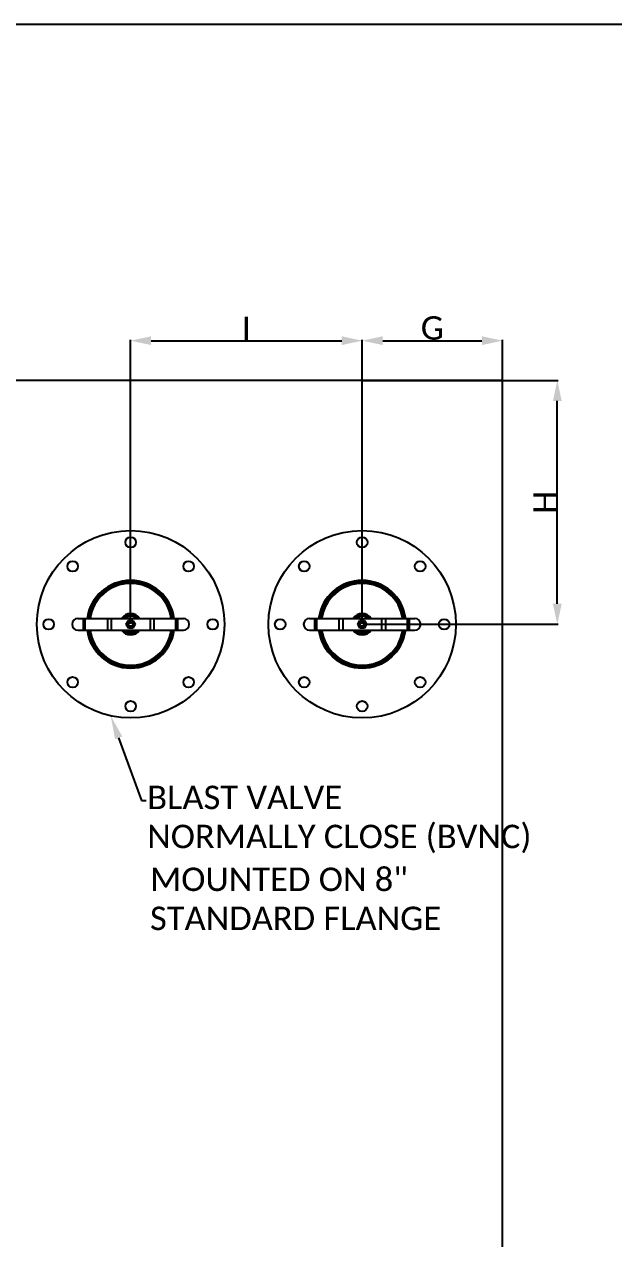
# Model space of a CAD drawing. Header units: millimetres. Extents: x 6781 to 13993, y -7973 to 4183.
# Drawn here: x 11060 to 12066, y 2108 to 4183 of the extents above; entities that cross this region are included whole.
import ezdxf
from ezdxf import colors
from ezdxf.entities.mleader import LeaderData, LeaderLine
from ezdxf.math import Vec2, Vec3

# ---------------------------------------------------------------- set-up
doc = ezdxf.new("R2010")
doc.units = ezdxf.units.MM
doc.header["$LTSCALE"] = 307.34
doc.header["$PDMODE"] = 3
doc.header["$PDSIZE"] = 8
doc.layers.get('0').update_dxf_attribs({"linetype": 'CONTINUOUS'})
doc.layers.get('Defpoints').update_dxf_attribs({"linetype": 'CONTINUOUS'})
doc.layers.add('00_BUW_DATUM', color=7, linetype='CONTINUOUS')
doc.layers.add('02___PRT_ALL_AXES', color=7, linetype='CONTINUOUS')
doc.styles.get("Standard").update_dxf_attribs({"font": 'calibri.ttf'})
doc.dimstyles.new('DIMSTYLE_1', dxfattribs={"dimtxt": 40, "dimasz": 35, "dimexe": 1.5, "dimexo": 1, "dimgap": 1, "dimtad": 1, "dimdsep": 46, "dimtxsty": 'Standard', "dimblk": '_FILLED', "dimblk1": '_FILLED', "dimblk2": '_FILLED', "dimcen": 0.09, "dimazin": 2, "dimtp": 0.01, "dimtm": 0.01, "dimtfac": 1, "dimtofl": 0, "dimtmove": 0, "dimatfit": 3, "dimldrblk": '_FILLED', "dimfxl": 1, "dimtolj": 1, "dimarcsym": 0})

# ---------------------------------------------------------------- blocks, each defined once
blk = doc.blocks.new('_FILLED')
at = {"color": 0, "linetype": 'ByBlock'}
blk.add_solid([(0, 0), (-1, 0.214), (-1, -0.214)], dxfattribs=at)
blk = doc.blocks.new('*D923')
at = {"color": 0, "linetype": 'Continuous', "lineweight": -2}
for p, q in [((11638, 3574.5), (11971.7, 3574.5)), ((11970.2, 3192.9), (11970.2, 3539.5)), ((11638, 3157.9), (11971.7, 3157.9))]:
    blk.add_line(p, q, dxfattribs=at)
at = {"layer": 'Defpoints', "color": 0}
for p in [(11637, 3574.5), (11970.2, 3574.5), (11637, 3157.9)]:
    blk.add_point(p, dxfattribs=at)
at = {"color": 0, "linetype": 'ByBlock', "lineweight": -2, "xscale": 35, "yscale": 35, "zscale": 35}
for p, rotation in [((11970.2, 3574.5), 90), ((11970.2, 3157.9), 270)]:
    blk.add_blockref('_FILLED', p, dxfattribs=dict(at, rotation=rotation))
at = {"color": 0, "lineweight": 25, "insert": (11949.1, 3366.2), "char_height": 40, "attachment_point": 5, "rotation": 90}
blk.add_mtext('\\A1;H', dxfattribs=at)
blk = doc.blocks.new('*D924')
at = {"color": 0, "linetype": 'Continuous', "lineweight": -2}
for p, q in [((11637, 3158.9), (11637, 3643.9)), ((11672, 3642.4), (11841.4, 3642.4)), ((11876.4, 3158.9), (11876.4, 3643.9))]:
    blk.add_line(p, q, dxfattribs=at)
at = {"layer": 'Defpoints', "color": 0}
for p in [(11876.4, 3642.4), (11637, 3157.9), (11876.4, 3157.9)]:
    blk.add_point(p, dxfattribs=at)
at = {"color": 0, "linetype": 'ByBlock', "lineweight": -2, "xscale": 35, "yscale": 35, "zscale": 35, "rotation": 180}
blk.add_blockref('_FILLED', (11637, 3642.4), dxfattribs=at)
at = {"color": 0, "linetype": 'ByBlock', "lineweight": -2, "xscale": 35, "yscale": 35, "zscale": 35}
blk.add_blockref('_FILLED', (11876.4, 3642.4), dxfattribs=at)
at = {"color": 0, "lineweight": 25, "insert": (11756.7, 3663.9), "char_height": 40, "attachment_point": 5}
blk.add_mtext('\\A1;G', dxfattribs=at)
blk = doc.blocks.new('*D925')
at = {"color": 0, "linetype": 'Continuous', "lineweight": -2}
for p, q in [((11241.6, 3158.9), (11241.6, 3643.9)), ((11276.6, 3642.4), (11602, 3642.4)), ((11637, 3158.9), (11637, 3643.9))]:
    blk.add_line(p, q, dxfattribs=at)
at = {"layer": 'Defpoints', "color": 0}
for p in [(11637, 3642.4), (11241.6, 3157.9), (11637, 3157.9)]:
    blk.add_point(p, dxfattribs=at)
at = {"color": 0, "linetype": 'ByBlock', "lineweight": -2, "xscale": 35, "yscale": 35, "zscale": 35, "rotation": 180}
blk.add_blockref('_FILLED', (11241.6, 3642.4), dxfattribs=at)
at = {"color": 0, "linetype": 'ByBlock', "lineweight": -2, "xscale": 35, "yscale": 35, "zscale": 35}
blk.add_blockref('_FILLED', (11637, 3642.4), dxfattribs=at)
at = {"color": 0, "lineweight": 25, "insert": (11439.3, 3663.5), "char_height": 40, "attachment_point": 5}
blk.add_mtext('\\A1;I', dxfattribs=at)

msp = doc.modelspace()

# ---------------------------------------------------------------- linework, layer by layer
msp.add_line((11876.37523, 3574.46), (10976.87679, 3574.46))
at = {"linetype": 'ByBlock'}
msp.add_line((11876.37523, 818.69525), (11876.37523, 3577.88665), dxfattribs=at)
at = {"color": 0, "linetype": 'Continuous'}
for p, q in [((11151.61113, 3167.88597), (11331.61113, 3167.88597)), ((11160.99063, 3147.88597), (11160.99063, 3167.88597)), ((11164.19156, 3147.88597), (11164.19156, 3167.88597)), ((11202.01954, 3167.88597), (11202.01954, 3147.88597)), ((11208.42138, 3167.88597), (11208.42138, 3147.88597)), ((11232.33415, 3167.98597), (11232.33415, 3167.88597)), ((11232.33415, 3167.98597), (11250.88812, 3167.98597)), ((11250.88812, 3167.98597), (11250.88812, 3167.88597)), ((11274.80088, 3167.88597), (11274.80088, 3147.88597)), ((11281.20273, 3167.88597), (11281.20273, 3147.88597)), ((11319.03071, 3147.88597), (11319.03071, 3167.88597)), ((11322.23163, 3147.88597), (11322.23163, 3167.88597)), ((11546.98879, 3167.88597), (11726.98879, 3167.88597)), ((11556.3683, 3147.88597), (11556.3683, 3167.88597)), ((11559.56922, 3147.88597), (11559.56922, 3167.88597)), ((11597.3972, 3167.88597), (11597.3972, 3147.88597)), ((11603.79904, 3167.88597), (11603.79904, 3147.88597)), ((11627.71181, 3167.98597), (11627.71181, 3167.88597)), ((11627.71181, 3167.98597), (11646.26578, 3167.98597)), ((11646.26578, 3167.98597), (11646.26578, 3167.88597)), ((11670.17854, 3167.88597), (11670.17854, 3147.88597)), ((11676.58039, 3167.88597), (11676.58039, 3147.88597)), ((11714.40837, 3147.88597), (11714.40837, 3167.88597)), ((11717.60929, 3147.88597), (11717.60929, 3167.88597)), ((11151.61113, 3147.88597), (11331.61113, 3147.88597)), ((11546.98879, 3147.88597), (11726.98879, 3147.88597))]:
    msp.add_line(p, q, dxfattribs=at)
msp.add_lwpolyline([(6791.75839, -2458.4059), (6791.75839, 4182.91479), (13241.16711, 4182.91479), (13241.16711, -2458.4059)])
for centre, radius in [((11241.61113, 3157.88597), 4), ((11241.61113, 3157.88597), 3.5), ((11636.98879, 3157.88597), 4), ((11636.98879, 3157.88597), 3.5)]:
    msp.add_circle(centre, radius, dxfattribs=at)
for centre, radius, start, end in [((11241.61113, 3157.88597), 75, 7.68224846, 172.31775154), ((11241.61113, 3157.88597), 72.94541, 7.87973843, 172.12010321), ((11241.61113, 3157.88597), 70.9677, 8.10100479, 171.89899521), ((11241.61113, 3157.88597), 69.91626, 8.22368445, 171.77631555), ((11636.98879, 3157.88597), 75, 7.68224846, 172.31775154), ((11636.98879, 3157.88597), 72.94541, 7.87973843, 172.12010321), ((11636.98879, 3157.88597), 70.9677, 8.10100479, 171.89899521), ((11636.98879, 3157.88597), 69.91626, 8.22368445, 171.77631555), ((11241.61113, 3157.88597), 18.30373, 33.1491713, 146.8508287), ((11241.61113, 3157.88597), 16.50505, 37.48460864, 142.51539136), ((11636.98879, 3157.88597), 18.30373, 33.1491713, 146.8508287), ((11636.98879, 3157.88597), 16.50505, 37.48460864, 142.51539136), ((11151.61113, 3157.88597), 10, 90, 270), ((11241.61496, 3157.88094), 14.02625, 133.99446041, 134.30788317), ((11241.62092, 3157.87472), 14.03485, 132.54693394, 133.99434243), ((11232.33415, 3167.48597), 0.5, 90, 126.23938989), ((11241.61113, 3157.88597), 15.82, 39.35136238, 102.20608332), ((11241.61113, 3157.88597), 14.02, 45.66848628, 102.20608332), ((11250.88812, 3167.48597), 0.5, 53.76061011, 90), ((11331.61113, 3157.88597), 10, 270, 90), ((11546.98879, 3157.88597), 10, 90, 270), ((11636.99262, 3157.88094), 14.02625, 133.99446041, 134.30788317), ((11636.99858, 3157.87472), 14.03485, 132.54693394, 133.99434243), ((11627.71181, 3167.48597), 0.5, 90, 126.23938989), ((11636.98879, 3157.88597), 15.82, 39.35136238, 102.20608332), ((11636.98879, 3157.88597), 14.02, 45.66848628, 102.20608332), ((11646.26578, 3167.48597), 0.5, 53.76061011, 90), ((11726.98879, 3157.88597), 10, 270, 90), ((11241.61113, 3157.88597), 75, 187.68224846, 352.31775154), ((11241.61113, 3157.88597), 72.94541, 187.87973843, 352.12010321), ((11241.61113, 3157.88597), 70.9677, 188.10100479, 351.89899521), ((11241.61113, 3157.88597), 69.91626, 188.22368445, 351.77631555), ((11241.61113, 3157.88597), 18.30373, 213.1491713, 326.8508287), ((11241.61113, 3157.88597), 16.50505, 217.48460864, 322.51539136), ((11241.61113, 3157.88597), 15.82, 219.39856554, 320.76700522), ((11241.61113, 3157.88597), 14.02, 225.68084969, 314.2576013), ((11241.61113, 3157.88597), 13.85, 226.29915017, 313.70084983), ((11241.61113, 3157.88597), 13.35, 228.58880403, 311.41119505), ((11636.98879, 3157.88597), 75, 187.68224846, 352.31775154), ((11636.98879, 3157.88597), 72.94541, 187.87973843, 352.12010321), ((11636.98879, 3157.88597), 70.9677, 188.10100479, 351.89899521), ((11636.98879, 3157.88597), 69.91626, 188.22368445, 351.77631555), ((11636.98879, 3157.88597), 18.30373, 213.1491713, 326.8508287), ((11636.98879, 3157.88597), 16.50505, 217.48460864, 322.51539136), ((11636.98879, 3157.88597), 15.82, 219.39856554, 320.76700522), ((11636.98879, 3157.88597), 14.02, 225.68084969, 314.2576013), ((11636.98879, 3157.88597), 13.85, 226.29915017, 313.70084983), ((11636.98879, 3157.88597), 13.35, 228.58880403, 311.41119505)]:
    msp.add_arc(centre, radius, start, end, dxfattribs=at)
for points, knots in [([(11229.37926, 3167.91856), (11230.4955, 3169.27961), (11233.20522, 3171.64302), (11236.54467, 3172.97576), (11238.2651, 3173.34802)], [0, 0, 0, 0, 0.4999999881, 1, 1, 1, 1]), ([(11232.13064, 3168.21453), (11233.03935, 3169.04859), (11235.08689, 3170.48222), (11237.43917, 3171.32761), (11238.64471, 3171.58853)], [0, 0, 0, 0, 0.5000005845, 1, 1, 1, 1]), ([(11624.75692, 3167.91856), (11625.87316, 3169.27961), (11628.58288, 3171.64302), (11631.92233, 3172.97576), (11633.64276, 3173.34802)], [0, 0, 0, 0, 0.4999999881, 1, 1, 1, 1]), ([(11627.5083, 3168.21453), (11628.41701, 3169.04859), (11630.46455, 3170.48222), (11632.81683, 3171.32761), (11634.02238, 3171.58853)], [0, 0, 0, 0, 0.5000005845, 1, 1, 1, 1])]:
    msp.add_open_spline(points, degree=3, knots=knots, dxfattribs=at)
at = {"layer": '00_BUW_DATUM', "color": 0, "linetype": 'Continuous'}
for p, q in [((11234.10558, 3157.88597), (11237.85836, 3164.38597)), ((11237.85836, 3151.38597), (11234.10558, 3157.88597)), ((11237.85836, 3164.38597), (11245.36391, 3164.38597)), ((11245.36391, 3164.38597), (11249.11669, 3157.88597)), ((11249.11669, 3157.88597), (11245.36391, 3151.38597)), ((11629.48324, 3157.88597), (11633.23602, 3164.38597)), ((11633.23602, 3151.38597), (11629.48324, 3157.88597)), ((11633.23602, 3164.38597), (11640.74157, 3164.38597)), ((11640.74157, 3164.38597), (11644.49435, 3157.88597)), ((11644.49435, 3157.88597), (11640.74157, 3151.38597)), ((11245.36391, 3151.38597), (11237.85836, 3151.38597)), ((11640.74157, 3151.38597), (11633.23602, 3151.38597))]:
    msp.add_line(p, q, dxfattribs=at)
for centre in [(11241.61113, 3157.88597), (11636.98879, 3157.88597)]:
    msp.add_circle(centre, 6.5, dxfattribs=at)
at = {"layer": '02___PRT_ALL_AXES', "color": 0, "linetype": 'Continuous'}
for centre, radius in [((11241.61113, 3157.88597), 160), ((11241.61113, 3297.88597), 9), ((11636.98879, 3157.88597), 160), ((11636.98879, 3297.88597), 9), ((11142.61618, 3256.88092), 9), ((11340.60608, 3256.88092), 9), ((11537.99385, 3256.88092), 9), ((11735.98374, 3256.88092), 9), ((11101.61113, 3157.88597), 9), ((11381.61113, 3157.88597), 9), ((11496.98879, 3157.88597), 9), ((11776.98879, 3157.88597), 9), ((11142.61618, 3058.89102), 9), ((11340.60608, 3058.89102), 9), ((11537.99385, 3058.89102), 9), ((11735.98374, 3058.89102), 9), ((11241.61113, 3017.88597), 9), ((11636.98879, 3017.88597), 9)]:
    msp.add_circle(centre, radius, dxfattribs=at)

# ---------------------------------------------------------------- texts
at = {"insert": (11274.70705, 2742.1947), "char_height": 40, "width": 904.0801234, "attachment_point": 1}
msp.add_mtext('MOUNTED ON 8" \\PSTANDARD FLANGE', dxfattribs=at)

# ---------------------------------------------------------------- dimensions: what is measured, and where the dimension line sits
at = {"color": 0, "linetype": 'Continuous', "lineweight": 25}
for base, p1, p2, text, picture, middle in [((11636.98879, 3642.40391), (11241.61113, 3157.88597), (11636.98879, 3157.88597), 'I', '*D925', (11439.29996, 3663.49622)), ((11876.37523, 3642.40391), (11636.98879, 3157.88597), (11876.37523, 3157.88597), 'G', '*D924', (11756.68201, 3663.86545))]:
    dim = msp.add_linear_dim(base=base, p1=p1, p2=p2, text=text, dimstyle='DIMSTYLE_1', override={"dimtxsty": 'Standard', "dimldrblk": '_FILLED'}, dxfattribs=at)
    dim.commit()
    dim.dimension.update_dxf_attribs({"geometry": picture, "text_midpoint": middle})
dim = msp.add_linear_dim(base=(11970.19726, 3574.46), p1=(11636.98879, 3157.88597), p2=(11636.98879, 3574.46), angle=90, text='H', dimstyle='DIMSTYLE_1', override={"dimtxsty": 'Standard', "dimldrblk": '_FILLED'}, dxfattribs=at)
dim.commit()
dim.dimension.update_dxf_attribs({"geometry": '*D923', "text_midpoint": (11949.10495, 3366.17298)})

# ---------------------------------------------------------------- leaders
at = {"color": 0}
ml = msp.add_multileader_mtext('Standard', dxfattribs=at)
ml.set_content('BLAST VALVE \\PNORMALLY CLOSE (BVNC) ')
ml.set_leader_properties(linetype='ByLayer')
ml.build(insert=Vec2(0, 0))
ml.multileader.update_dxf_attribs({"text_right_attachment_type": 6, "arrow_head_size": 40})
ctx = ml.context
ctx.base_point, ctx.char_height, ctx.arrow_head_size, ctx.plane_origin = Vec3(11267.91679, 2856.59838), 40, 40, Vec3(11449.62815, 2958.85198)
ctx.right_attachment = 6
notes = []
notes.append((ctx, [(0, (1, 1, 0), (11259.91679, 2856.59838), (1, 0), 8, [(0, [(11207.58993, 3001.54481)], 0, [])])]))
ctx.mtext.insert, ctx.mtext.flow_direction = Vec3(11269.91679, 2882.10607), 5
for ctx, leaders in notes:
    for number, flags, end, landing, length, lines in leaders:
        leader = LeaderData()
        leader.index, (leader.has_last_leader_line, leader.has_dogleg_vector, leader.attachment_direction) = number, flags
        leader.last_leader_point, leader.dogleg_vector, leader.dogleg_length = Vec3(end), Vec3(landing), length
        for number, points, colour, breaks in lines:
            line = LeaderLine()
            line.index, line.vertices, line.color, line.breaks = number, Vec3.list(points), colors.encode_raw_color(colour), breaks
            leader.lines.append(line)
        ctx.leaders.append(leader)

doc.saveas('drawing.dxf')
